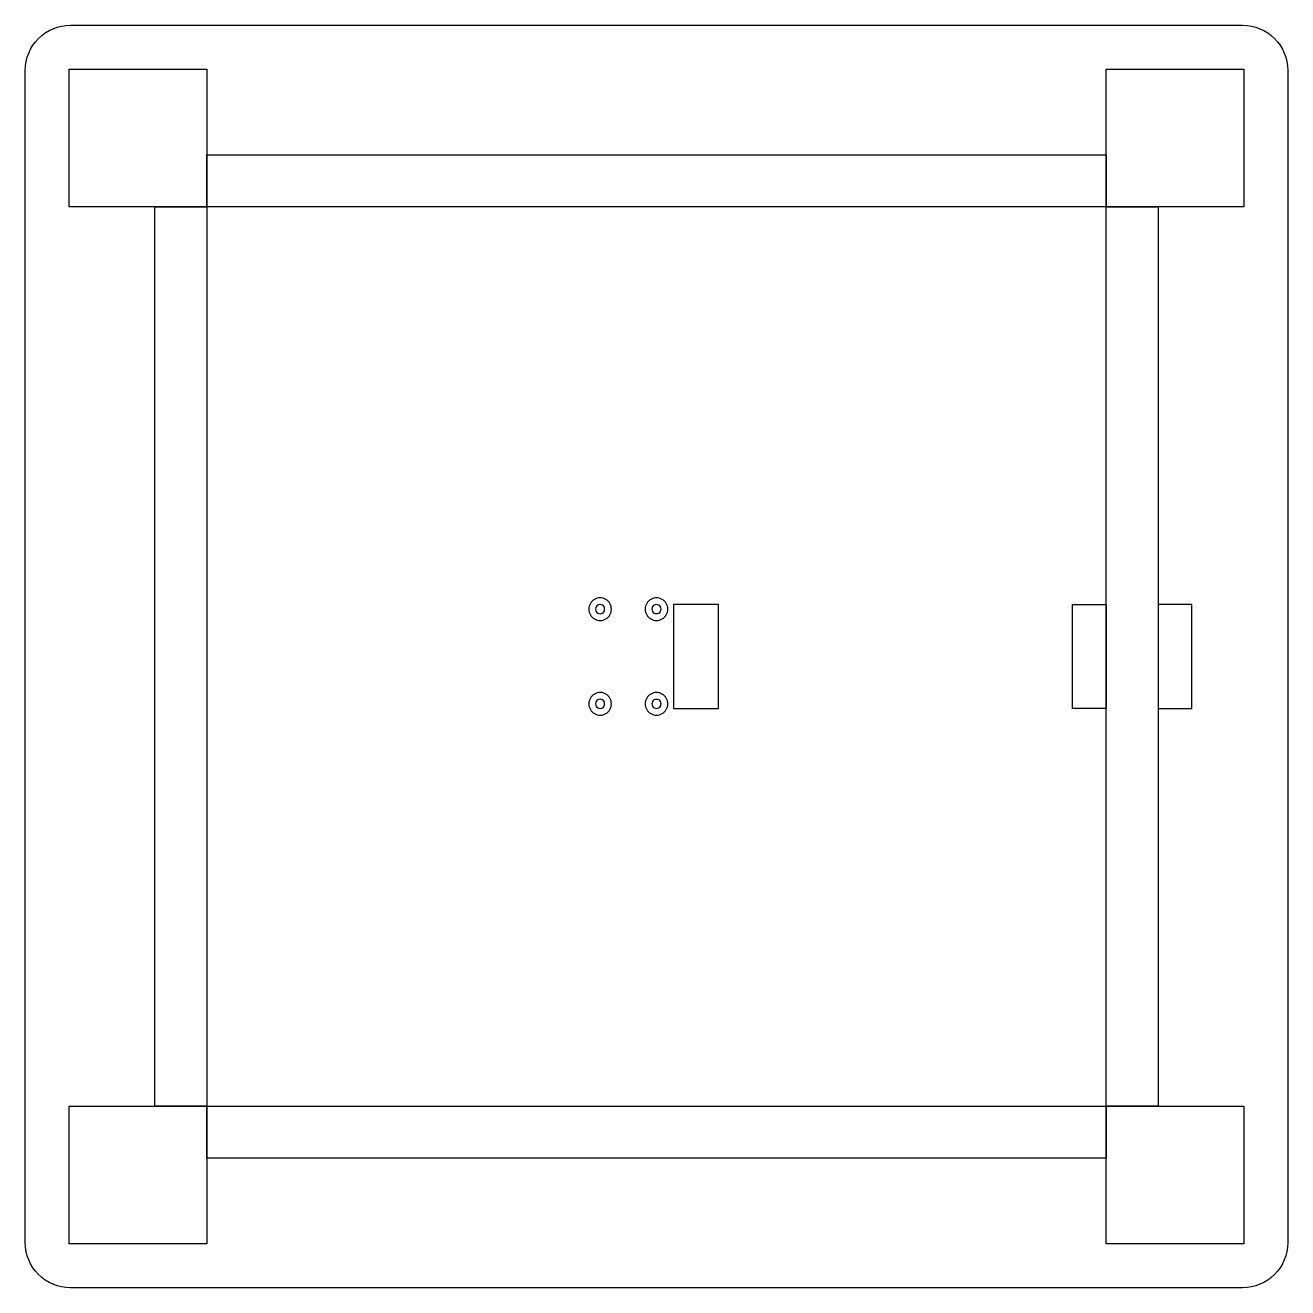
# Model space of a CAD drawing. Extents: x 0 to 280, y 0 to 280.
import ezdxf

# ---------------------------------------------------------------- set-up
doc = ezdxf.new("R2010")
doc.units = 0
for name, color, linetype in [('Cut', 7, 'CONTINUOUS'), ('EngraveBottom', 7, 'CONTINUOUS'), ('EngraveTop', 7, 'CONTINUOUS')]:
    doc.layers.add(name, color=color, linetype=linetype)

msp = doc.modelspace()

# ---------------------------------------------------------------- linework, layer by layer
at = {"layer": 'Cut', "color": 7}
for points in [[(0.0127, 10.01268), (0.0127, 270.012663)], [(270.012689, 0.012674), (10.0127, 0.012674)]]:
    msp.add_lwpolyline(points, dxfattribs=at)
for points in [[(128.5127, 150.512674)], [(141.012701, 150.512674)], [(128.5127, 129.512669)], [(141.012701, 129.512669)]]:
    msp.add_lwpolyline(points, close=True, dxfattribs=at)
for points in [[(2.94163, 277.083735), (4.816994, 278.9591), (7.360534, 280.012669), (10.0127, 280.012669)], [(10.0127, 280.012669), (10.0127, 280.012669), (270.012689, 280.012669), (270.012689, 280.012669)], [(270.012689, 280.012669), (272.664856, 280.012671), (275.208398, 278.959102), (277.083763, 277.083737)], [(0.0127, 270.012663), (0.012698, 272.664829), (1.066266, 275.20837), (2.94163, 277.083735)], [(277.083763, 277.083737), (278.959129, 275.208372), (280.012697, 272.66483), (280.012696, 270.012663)], [(280.012696, 270.012663), (280.012696, 270.012663), (280.012696, 10.01268), (280.012696, 10.01268)], [(127.012337, 151.37975), (126.702751, 151.200837), (126.51225, 150.87024), (126.512701, 150.512674)], [(128.013064, 151.37975), (127.703478, 151.558662), (127.321922, 151.558662), (127.012337, 151.37975)], [(128.5127, 150.512674), (128.51315, 150.87024), (128.32265, 151.200837), (128.013064, 151.37975)], [(139.5127, 151.3787), (139.203299, 151.200067), (139.0127, 150.86994), (139.0127, 150.512674)], [(140.512701, 151.3787), (140.2033, 151.557333), (139.822101, 151.557333), (139.5127, 151.3787)], [(141.012701, 150.512674), (141.012701, 150.86994), (140.822102, 151.200067), (140.512701, 151.3787)], [(126.512701, 150.512674), (126.51225, 150.155109), (126.702751, 149.824512), (127.012337, 149.645599)], [(127.012337, 149.645599), (127.321922, 149.466686), (127.703478, 149.466686), (128.013064, 149.645599)], [(128.013064, 149.645599), (128.32265, 149.824512), (128.51315, 150.155109), (128.5127, 150.512674)], [(139.0127, 150.512674), (139.0127, 150.155408), (139.203299, 149.825281), (139.5127, 149.646648)], [(139.5127, 149.646648), (139.822101, 149.468015), (140.2033, 149.468015), (140.512701, 149.646648)], [(140.512701, 149.646648), (140.822102, 149.825281), (141.012701, 150.155408), (141.012701, 150.512674)], [(127.012337, 130.379744), (126.702751, 130.200831), (126.51225, 129.870234), (126.512701, 129.512669)], [(126.512701, 129.512669), (126.51225, 129.155103), (126.702751, 128.824506), (127.012337, 128.645593)], [(128.013064, 130.379744), (127.703478, 130.558657), (127.321922, 130.558657), (127.012337, 130.379744)], [(128.5127, 129.512669), (128.51315, 129.870234), (128.32265, 130.200831), (128.013064, 130.379744)], [(128.013064, 128.645593), (128.32265, 128.824506), (128.51315, 129.155103), (128.5127, 129.512669)], [(139.5127, 130.378695), (139.203299, 130.200062), (139.0127, 129.869934), (139.0127, 129.512669)], [(139.0127, 129.512669), (139.0127, 129.155403), (139.203299, 128.825275), (139.5127, 128.646643)], [(140.512701, 130.378695), (140.2033, 130.557327), (139.822101, 130.557327), (139.5127, 130.378695)], [(141.012701, 129.512669), (141.012701, 129.869934), (140.822102, 130.200062), (140.512701, 130.378695)], [(140.512701, 128.646643), (140.822102, 128.825275), (141.012701, 129.155403), (141.012701, 129.512669)], [(127.012337, 128.645593), (127.321922, 128.46668), (127.703478, 128.46668), (128.013064, 128.645593)], [(139.5127, 128.646643), (139.822101, 128.46801), (140.2033, 128.46801), (140.512701, 128.646643)], [(2.94163, 2.941608), (1.066266, 4.816973), (0.012698, 7.360514), (0.0127, 10.01268)], [(280.012696, 10.01268), (280.012697, 7.360513), (278.959129, 4.816971), (277.083763, 2.941606)], [(10.0127, 0.012674), (7.360534, 0.012674), (4.816994, 1.066243), (2.94163, 2.941608)], [(277.083763, 2.941606), (275.208398, 1.06624), (272.664856, 0.012672), (270.012689, 0.012674)]]:
    msp.add_open_spline(points, degree=3, dxfattribs=at)
at = {"layer": 'EngraveBottom', "color": 7}
for points in [[(130.012699, 150.512674)], [(142.512701, 150.512674)], [(130.012699, 129.512669)], [(142.512701, 129.512669)]]:
    msp.add_lwpolyline(points, close=True, dxfattribs=at)
for points in [[(126.262699, 152.677738), (125.489196, 152.231156), (125.012699, 151.405838), (125.012699, 150.512674)], [(128.762699, 152.677738), (127.989196, 153.12432), (127.036202, 153.12432), (126.262699, 152.677738)], [(130.012699, 150.512674), (130.012699, 151.405838), (129.536202, 152.231156), (128.762699, 152.677738)], [(138.7627, 152.677738), (137.989198, 152.231156), (137.5127, 151.405838), (137.5127, 150.512674)], [(141.262701, 152.677738), (140.489198, 153.12432), (139.536203, 153.12432), (138.7627, 152.677738)], [(142.512701, 150.512674), (142.512701, 151.405838), (142.036203, 152.231156), (141.262701, 152.677738)], [(125.012699, 150.512674), (125.012699, 149.61951), (125.489196, 148.794192), (126.262699, 148.34761)], [(128.762699, 148.34761), (129.536202, 148.794192), (130.012699, 149.61951), (130.012699, 150.512674)], [(137.5127, 150.512674), (137.5127, 149.61951), (137.989197, 148.794192), (138.7627, 148.34761)], [(141.262701, 148.34761), (142.036203, 148.794192), (142.512701, 149.61951), (142.512701, 150.512674)], [(126.262699, 148.34761), (127.036202, 147.901028), (127.989196, 147.901028), (128.762699, 148.34761)], [(138.7627, 148.34761), (139.536203, 147.901028), (140.489198, 147.901028), (141.262701, 148.34761)], [(126.262699, 131.677732), (125.489196, 131.23115), (125.012699, 130.405833), (125.012699, 129.512669)], [(128.762699, 131.677732), (127.989196, 132.124314), (127.036202, 132.124314), (126.262699, 131.677732)], [(130.012699, 129.512669), (130.012699, 130.405833), (129.536202, 131.23115), (128.762699, 131.677732)], [(138.7627, 131.677732), (137.989198, 131.23115), (137.5127, 130.405833), (137.5127, 129.512669)], [(141.262701, 131.677732), (140.489198, 132.124314), (139.536203, 132.124314), (138.7627, 131.677732)], [(142.512701, 129.512669), (142.512701, 130.405833), (142.036203, 131.23115), (141.262701, 131.677732)], [(125.012699, 129.512669), (125.012699, 128.619504), (125.489196, 127.794187), (126.262699, 127.347605)], [(128.762699, 127.347605), (129.536202, 127.794187), (130.012699, 128.619504), (130.012699, 129.512669)], [(137.5127, 129.512669), (137.5127, 128.619504), (137.989197, 127.794187), (138.7627, 127.347605)], [(141.262701, 127.347605), (142.036203, 127.794187), (142.512701, 128.619504), (142.512701, 129.512669)], [(126.262699, 127.347605), (127.036202, 126.901023), (127.989196, 126.901023), (128.762699, 127.347605)], [(138.7627, 127.347605), (139.536203, 126.901023), (140.489198, 126.901023), (141.262701, 127.347605)]]:
    msp.add_open_spline(points, degree=3, dxfattribs=at)
at = {"layer": 'EngraveTop', "color": 7}
for points in [[(9.7627, 270.262667), (40.2627, 270.262667), (40.2627, 239.762665), (9.7627, 239.762665)], [(239.762697, 270.262667), (270.262691, 270.262667), (270.262691, 239.762665), (239.762697, 239.762665)], [(40.262699, 251.262647), (239.762699, 251.262647), (239.762699, 239.762639), (40.262699, 239.762639)], [(28.762701, 239.762639), (40.262699, 239.762639), (40.262699, 40.262654), (28.762701, 40.262654)], [(239.762697, 239.762639), (251.262697, 239.762639), (251.262697, 40.262654), (239.762697, 40.262654)], [(153.762702, 151.512667), (143.762701, 151.512667), (143.762701, 128.512676), (153.762702, 128.512676)], [(232.262706, 151.512667), (239.762699, 151.512667), (239.762699, 128.512676), (232.262706, 128.512676)], [(258.762706, 151.512667), (251.2627, 151.512667), (251.2627, 128.512676), (258.762706, 128.512676)], [(9.7627, 40.262678), (40.262699, 40.262678), (40.262699, 9.762675), (9.7627, 9.762675)], [(40.262699, 40.262678), (239.762699, 40.262678), (239.762699, 28.762669), (40.262699, 28.762669)], [(239.762697, 40.262678), (270.262691, 40.262678), (270.262691, 9.762675), (239.762697, 9.762675)]]:
    msp.add_lwpolyline(points, close=True, dxfattribs=at)

doc.saveas('drawing.dxf')
